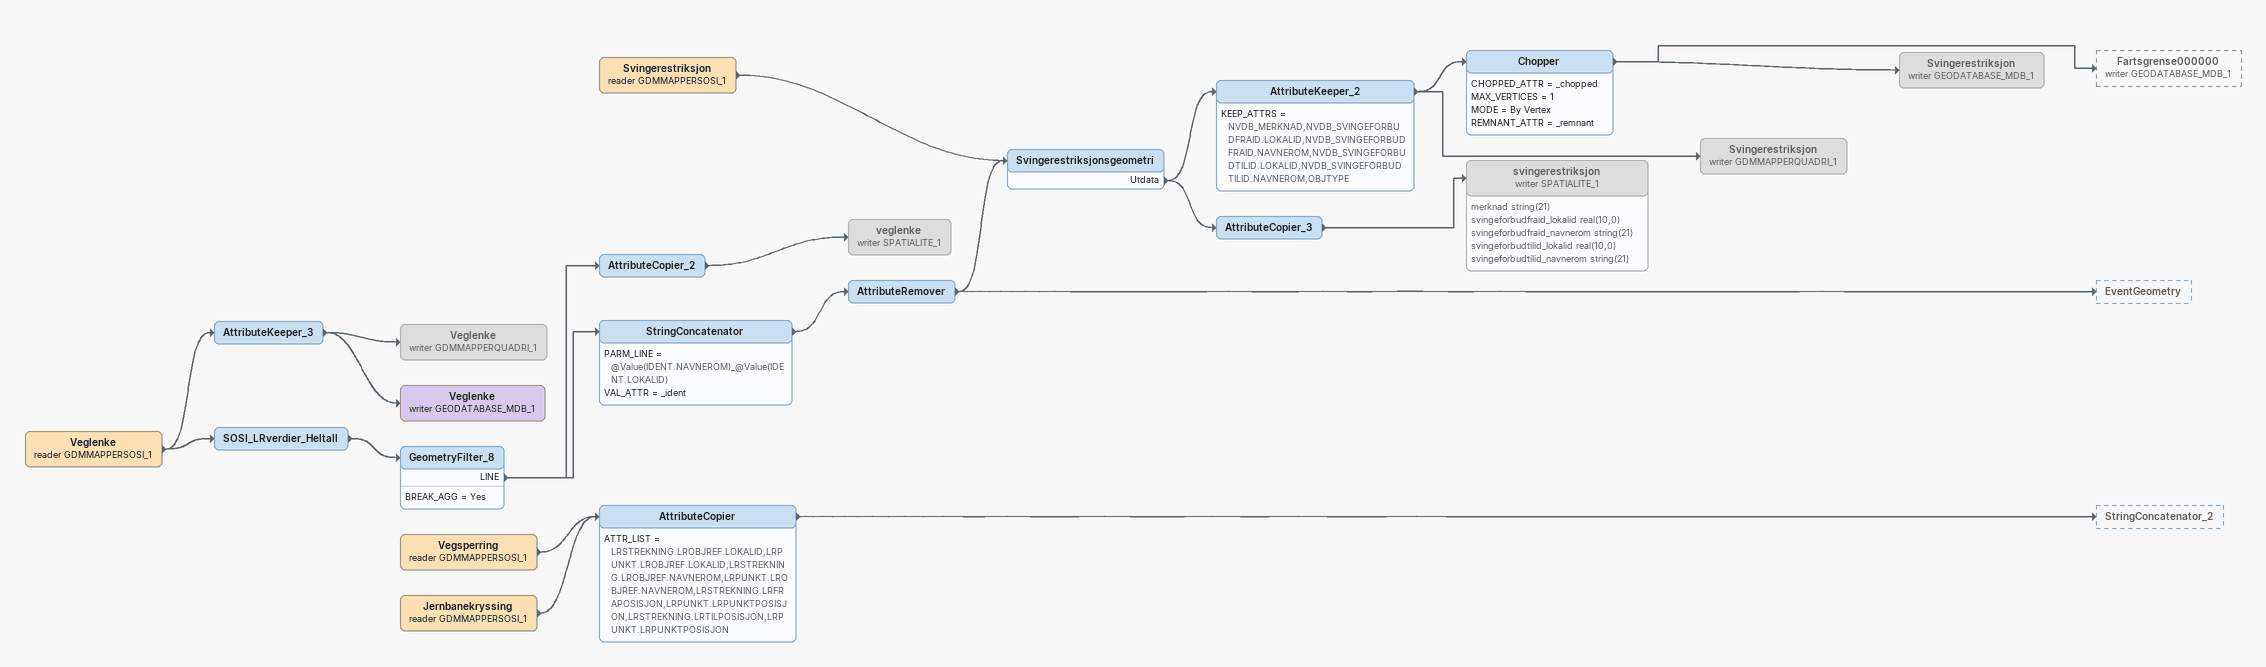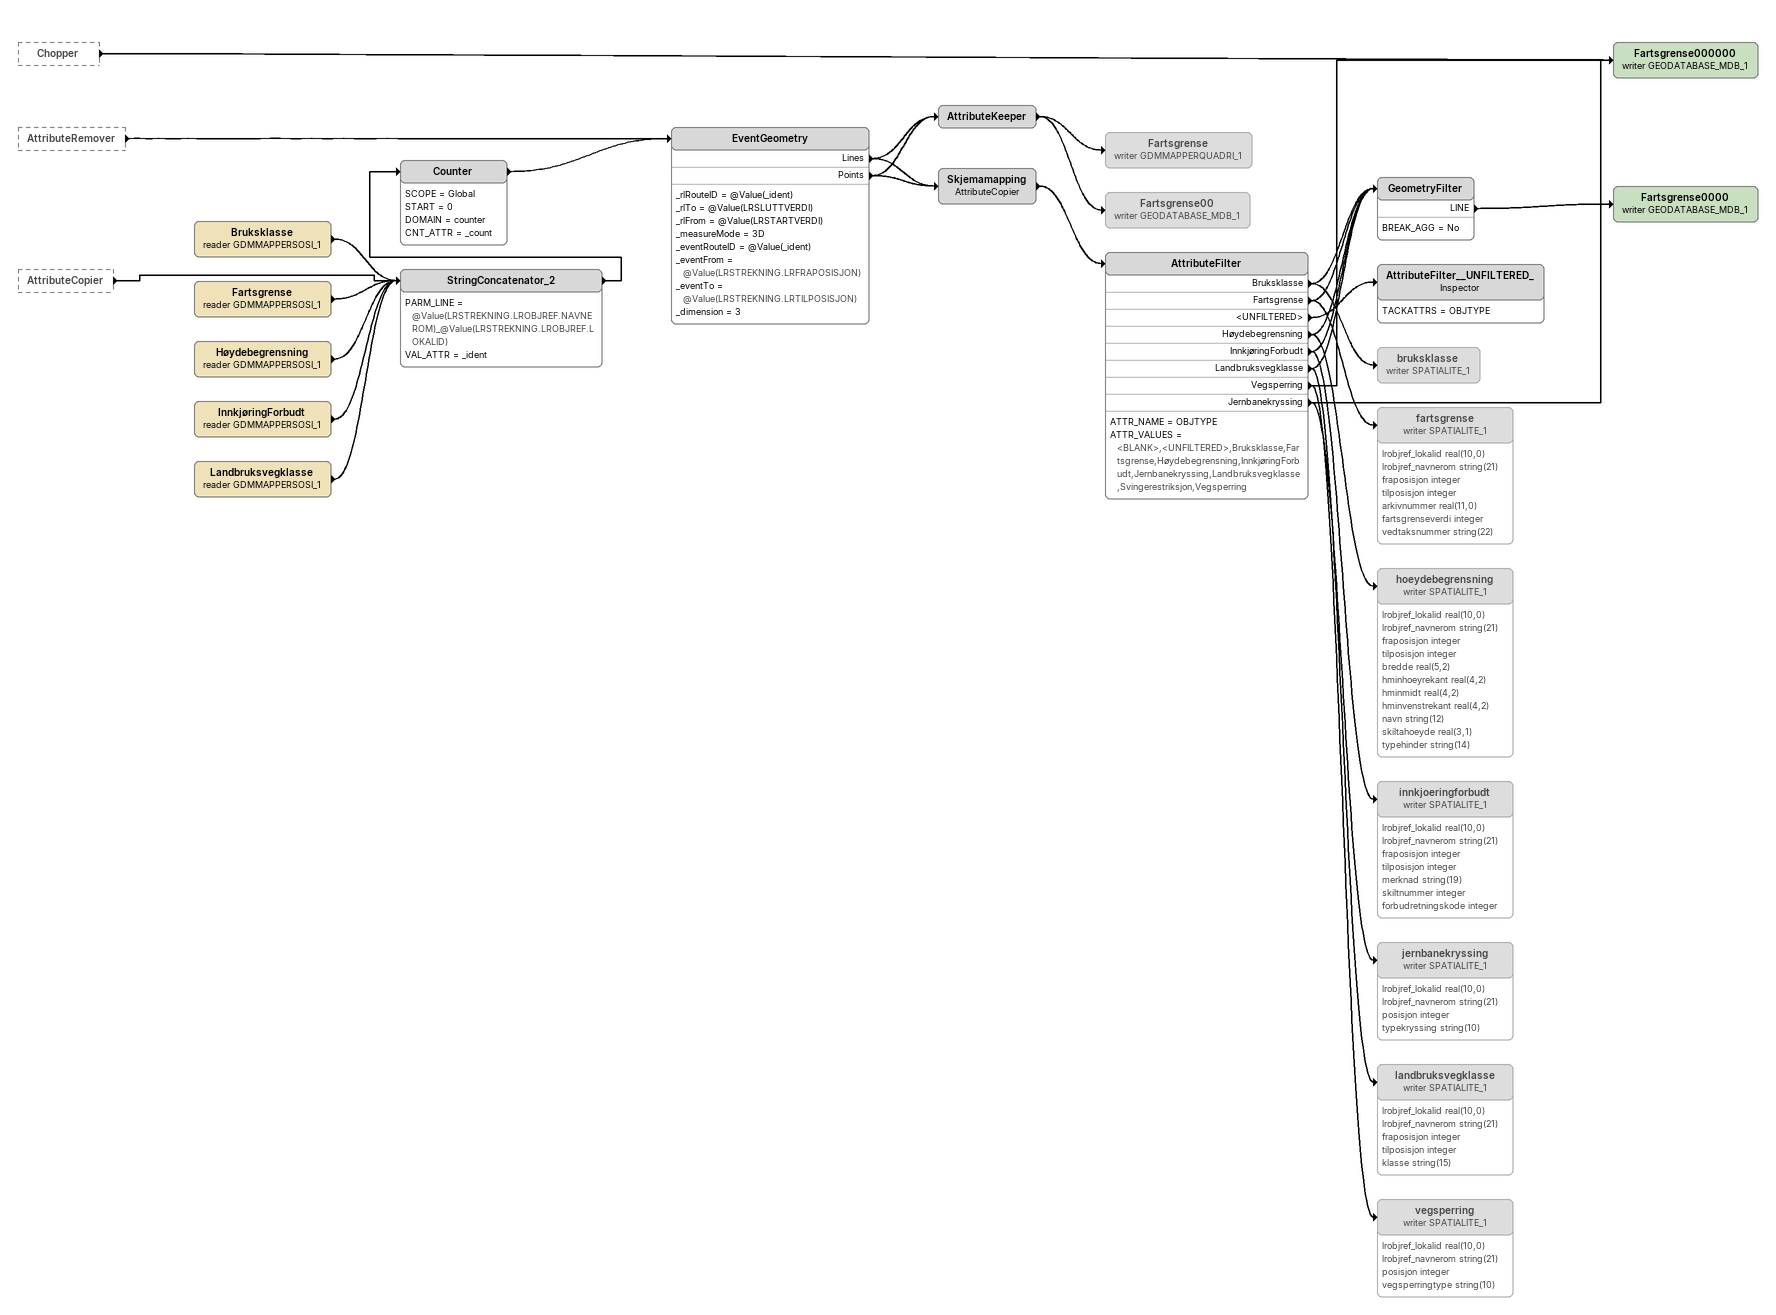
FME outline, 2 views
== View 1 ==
Veglenke (reader GDMMAPPERSOSI_1)
    -> SOSI_LRverdier_Heltall
    -> AttributeKeeper_3
AttributeKeeper_3
    -> Veglenke (writer GDMMAPPERQUADRI_1)
    -> Veglenke (writer GEODATABASE_MDB_1)
Veglenke (writer GDMMAPPERQUADRI_1) [off]
Veglenke (writer GEODATABASE_MDB_1)
SOSI_LRverdier_Heltall
    -> GeometryFilter_8
GeometryFilter_8
    BREAK_AGG = Yes
    LINE -> StringConcatenator
    LINE -> AttributeCopier_2
AttributeCopier_2
    -> veglenke (writer SPATIALITE_1)
veglenke (writer SPATIALITE_1) [off]
StringConcatenator
    PARM_LINE = @Value(IDENT.NAVNEROM)_@Value(IDENT.LOKALID)
    VAL_ATTR = _ident
    -> AttributeRemover
AttributeRemover
    -> EventGeometry
    -> Svingerestriksjonsgeometri
Vegsperring (reader GDMMAPPERSOSI_1)
    -> AttributeCopier
Jernbanekryssing (reader GDMMAPPERSOSI_1)
    -> AttributeCopier
AttributeCopier
    ATTR_LIST = LRSTREKNING.LROBJREF.LOKALID,LRPUNKT.LROBJREF.LOKALID,LRSTREKNING.LROBJREF.NAVNEROM,LRPUNKT.LROBJREF.NAVNEROM,LRSTREKNING.LRFRAPOSISJON,LRPUNKT.LRPUNKTPOSISJON,LRSTREKNING.LRTILPOSISJON,LRPUNKT.LRPUNKTPOSISJON
    -> StringConcatenator_2
Svingerestriksjon (reader GDMMAPPERSOSI_1)
    -> Svingerestriksjonsgeometri
Svingerestriksjonsgeometri
    Utdata -> AttributeCopier_3
    Utdata -> AttributeKeeper_2
AttributeKeeper_2
    KEEP_ATTRS = NVDB_MERKNAD,NVDB_SVINGEFORBUDFRAID.LOKALID,NVDB_SVINGEFORBUDFRAID.NAVNEROM,NVDB_SVINGEFORBUDTILID.LOKALID,NVDB_SVINGEFORBUDTILID.NAVNEROM,OBJTYPE
    -> Svingerestriksjon (writer GDMMAPPERQUADRI_1)
    -> Chopper
Chopper
    CHOPPED_ATTR = _chopped
    MAX_VERTICES = 1
    MODE = By Vertex
    REMNANT_ATTR = _remnant
    -> Svingerestriksjon (writer GEODATABASE_MDB_1)
    -> Fartsgrense000000 (writer GEODATABASE_MDB_1)
Svingerestriksjon (writer GEODATABASE_MDB_1) [off]
Svingerestriksjon (writer GDMMAPPERQUADRI_1) [off]
AttributeCopier_3
    -> svingerestriksjon (writer SPATIALITE_1)
svingerestriksjon (writer SPATIALITE_1) [off]
    attributes: merknad string(21), svingeforbudfraid_lokalid real(10,0), svingeforbudfraid_navnerom string(21), svingeforbudtilid_lokalid real(10,0), svingeforbudtilid_navnerom string(21)

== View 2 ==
Chopper [outside]
    -> Fartsgrense000000 (writer GEODATABASE_MDB_1)
AttributeRemover [outside]
    -> EventGeometry
AttributeCopier [outside]
    -> StringConcatenator_2
Bruksklasse (reader GDMMAPPERSOSI_1)
    -> StringConcatenator_2
Fartsgrense (reader GDMMAPPERSOSI_1)
    -> StringConcatenator_2
Høydebegrensning (reader GDMMAPPERSOSI_1)
    -> StringConcatenator_2
InnkjøringForbudt (reader GDMMAPPERSOSI_1)
    -> StringConcatenator_2
Landbruksvegklasse (reader GDMMAPPERSOSI_1)
    -> StringConcatenator_2
StringConcatenator_2
    PARM_LINE = @Value(LRSTREKNING.LROBJREF.NAVNEROM)_@Value(LRSTREKNING.LROBJREF.LOKALID)
    VAL_ATTR = _ident
    -> Counter
Counter
    SCOPE = Global
    START = 0
    DOMAIN = counter
    CNT_ATTR = _count
    -> EventGeometry
EventGeometry
    _rlRouteID = @Value(_ident)
    _rlTo = @Value(LRSLUTTVERDI)
    _rlFrom = @Value(LRSTARTVERDI)
    _measureMode = 3D
    _eventRouteID = @Value(_ident)
    _eventFrom = @Value(LRSTREKNING.LRFRAPOSISJON)
    _eventTo = @Value(LRSTREKNING.LRTILPOSISJON)
    _dimension = 3
    Lines -> Skjemamapping
    Points -> Skjemamapping
    Lines -> AttributeKeeper
    Points -> AttributeKeeper
AttributeKeeper
    -> Fartsgrense (writer GDMMAPPERQUADRI_1)
    -> Fartsgrense00 (writer GEODATABASE_MDB_1)
Fartsgrense (writer GDMMAPPERQUADRI_1) [off]
Fartsgrense00 (writer GEODATABASE_MDB_1) [off]
Skjemamapping: AttributeCopier
    -> AttributeFilter
AttributeFilter
    ATTR_NAME = OBJTYPE
    ATTR_VALUES = <BLANK>,<UNFILTERED>,Bruksklasse,Fartsgrense,Høydebegrensning,InnkjøringForbudt,Jernbanekryssing,Landbruksvegklasse,Svingerestriksjon,Vegsperring
    Bruksklasse -> bruksklasse (writer SPATIALITE_1)
    Fartsgrense -> fartsgrense (writer SPATIALITE_1)
    <UNFILTERED> -> AttributeFilter__UNFILTERED_
    Høydebegrensning -> hoeydebegrensning (writer SPATIALITE_1)
    InnkjøringForbudt -> innkjoeringforbudt (writer SPATIALITE_1)
    Landbruksvegklasse -> landbruksvegklasse (writer SPATIALITE_1)
    Vegsperring -> vegsperring (writer SPATIALITE_1)
    Jernbanekryssing -> jernbanekryssing (writer SPATIALITE_1)
    Jernbanekryssing -> Fartsgrense000000 (writer GEODATABASE_MDB_1)
    Vegsperring -> Fartsgrense000000 (writer GEODATABASE_MDB_1)
    Bruksklasse -> GeometryFilter
    Fartsgrense -> GeometryFilter
    InnkjøringForbudt -> GeometryFilter
    Landbruksvegklasse -> GeometryFilter
    Høydebegrensning -> GeometryFilter
Fartsgrense000000 (writer GEODATABASE_MDB_1)
GeometryFilter
    BREAK_AGG = No
    LINE -> Fartsgrense0000 (writer GEODATABASE_MDB_1)
Fartsgrense0000 (writer GEODATABASE_MDB_1)
AttributeFilter__UNFILTERED_: Inspector
    TACKATTRS = OBJTYPE
bruksklasse (writer SPATIALITE_1) [off]
fartsgrense (writer SPATIALITE_1) [off]
    attributes: lrobjref_lokalid real(10,0), lrobjref_navnerom string(21), fraposisjon integer, tilposisjon integer, arkivnummer real(11,0), fartsgrenseverdi integer, vedtaksnummer string(22)
hoeydebegrensning (writer SPATIALITE_1) [off]
    attributes: lrobjref_lokalid real(10,0), lrobjref_navnerom string(21), fraposisjon integer, tilposisjon integer, bredde real(5,2), hminhoeyrekant real(4,2), hminmidt real(4,2), hminvenstrekant real(4,2), navn string(12), skiltahoeyde real(3,1), typehinder string(14)
innkjoeringforbudt (writer SPATIALITE_1) [off]
    attributes: lrobjref_lokalid real(10,0), lrobjref_navnerom string(21), fraposisjon integer, tilposisjon integer, merknad string(19), skiltnummer integer, forbudretningskode integer
jernbanekryssing (writer SPATIALITE_1) [off]
    attributes: lrobjref_lokalid real(10,0), lrobjref_navnerom string(21), posisjon integer, typekryssing string(10)
landbruksvegklasse (writer SPATIALITE_1) [off]
    attributes: lrobjref_lokalid real(10,0), lrobjref_navnerom string(21), fraposisjon integer, tilposisjon integer, klasse string(15)
vegsperring (writer SPATIALITE_1) [off]
    attributes: lrobjref_lokalid real(10,0), lrobjref_navnerom string(21), posisjon integer, vegsperringtype string(10)
